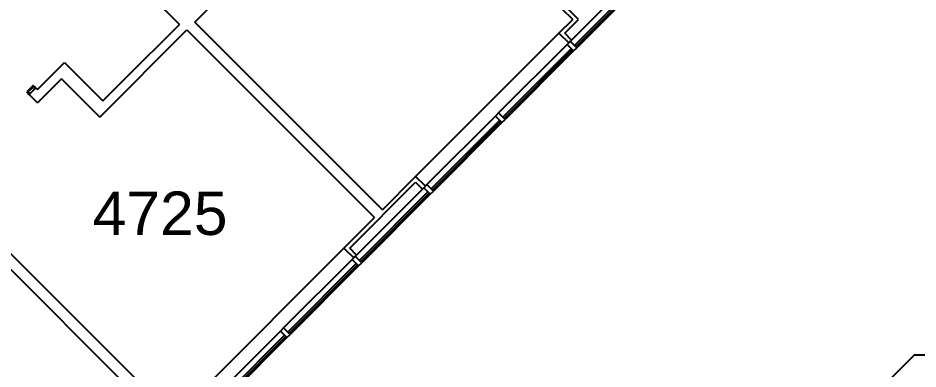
# Model space of a CAD drawing. Header units: inches. Extents: x -1050 to 5570, y -48 to 4302.
# Drawn here: x 718.9 to 1216.2, y 2834.5 to 3028.5 of the extents above; entities that cross this region are included whole.
import ezdxf

# ---------------------------------------------------------------- set-up
doc = ezdxf.new("R2010")
doc.units = ezdxf.units.IN
doc.header["$LTSCALE"] = 98
doc.header["$MEASUREMENT"] = 0
for name, color, linetype in [('A-ANNO-ROOM', 4, 'CONTINUOUS'), ('A-DOOR', 2, 'CONTINUOUS'), ('A-GLAZ', 2, 'CONTINUOUS'), ('A-WALL-FULL', 6, 'CONTINUOUS')]:
    doc.layers.add(name, color=color, linetype=linetype)
doc.styles.add('Arial', font='arial.ttf')

msp = doc.modelspace()

# ---------------------------------------------------------------- linework, layer by layer
at = {"layer": 'A-DOOR'}
for p, q in [((727.33, 2991.23), (723.71, 2987.6)), ((724.59, 2987.6), (727.33, 2990.34)), ((728.75, 2989.81), (727.33, 2991.23)), ((727.33, 2990.34), (728.3, 2989.37)), ((728.3, 2989.37), (728.75, 2989.81)), ((723.71, 2987.6), (725.12, 2986.19)), ((725.56, 2986.63), (724.59, 2987.6)), ((725.12, 2986.19), (725.56, 2986.63))]:
    msp.add_line(p, q, dxfattribs=at)
at = {"layer": 'A-GLAZ'}
for p, q in [((1024.8, 3016.29), (1054.15, 3045.63)), ((1057.15, 3044.04), (1026.39, 3013.28)), ((1027.1, 3012.57), (1057.86, 3043.33)), ((1027.63, 3012.04), (1058.39, 3042.8)), ((938.63, 2940.89), (1017.82, 3020.09)), ((1022.33, 3013.81), (984.5, 2975.98)), ((1024.63, 3011.51), (986.8, 2973.68)), ((987.5, 2972.97), (1025.33, 3010.8)), ((1025.86, 3010.27), (988.03, 2972.44)), ((1025.33, 3010.8), (1024.63, 3011.51)), ((1026.39, 3013.28), (1027.1, 3012.57)), ((982.73, 2974.21), (944.9, 2936.38)), ((985.03, 2971.91), (947.2, 2934.08)), ((947.91, 2933.38), (985.74, 2971.21)), ((986.27, 2970.68), (948.44, 2932.85)), ((985.74, 2971.21), (985.03, 2971.91)), ((986.8, 2973.68), (987.5, 2972.97)), ((942.43, 2933.91), (906.01, 2897.49)), ((945.43, 2932.32), (907.6, 2894.49)), ((908.31, 2893.78), (946.14, 2931.61)), ((946.67, 2931.08), (908.84, 2893.25)), ((946.14, 2931.61), (945.43, 2932.32)), ((947.2, 2934.08), (947.91, 2933.38)), ((819.83, 2822.1), (899.03, 2901.29)), ((903.54, 2895.02), (865.7, 2857.19)), ((905.83, 2892.72), (868, 2854.89)), ((868.71, 2854.18), (906.54, 2892.01)), ((907.07, 2891.48), (869.24, 2853.65)), ((906.54, 2892.01), (905.83, 2892.72)), ((907.6, 2894.49), (908.31, 2893.78)), ((863.94, 2855.42), (826.11, 2817.59)), ((868, 2854.89), (868.71, 2854.18)), ((866.24, 2853.12), (828.4, 2815.29)), ((829.11, 2814.58), (866.94, 2852.41)), ((867.47, 2851.88), (829.64, 2814.05)), ((866.94, 2852.41), (866.24, 2853.12))]:
    msp.add_line(p, q, dxfattribs=at)
at = {"layer": 'A-GLAZ', "extrusion": (0, 0, -1)}
for p, q in [((1024.1, 3015.58), (1022.33, 3013.81)), ((1027.63, 3012.04), (1024.1, 3015.58)), ((1022.33, 3013.81), (1025.86, 3010.27)), ((1025.86, 3010.27), (1027.63, 3012.04)), ((984.5, 2975.98), (982.73, 2974.21)), ((982.73, 2974.21), (986.27, 2970.68)), ((988.03, 2972.44), (984.5, 2975.98)), ((986.27, 2970.68), (988.03, 2972.44)), ((944.9, 2936.38), (943.13, 2934.61)), ((943.13, 2934.61), (946.67, 2931.08)), ((948.44, 2932.85), (944.9, 2936.38)), ((946.67, 2931.08), (948.44, 2932.85)), ((905.3, 2896.78), (903.54, 2895.02)), ((903.54, 2895.02), (907.07, 2891.48)), ((908.84, 2893.25), (905.3, 2896.78)), ((907.07, 2891.48), (908.84, 2893.25)), ((865.7, 2857.19), (863.94, 2855.42)), ((863.94, 2855.42), (867.47, 2851.88)), ((869.24, 2853.65), (865.7, 2857.19)), ((867.47, 2851.88), (869.24, 2853.65))]:
    msp.add_line(p, q, dxfattribs=at)
at = {"layer": 'A-WALL-FULL'}
for p, q in [((737.36, 3095.66), (808.07, 3024.95)), ((816.6, 3026.23), (864.91, 3074.53)), ((1028.6, 3027.68), (1012.69, 3043.59)), ((1012.69, 3040.41), (1025.41, 3027.68)), ((777.35, 2994.22), (808.07, 3024.95)), ((920.28, 2922.55), (816.6, 3026.23)), ((1017.82, 3020.09), (1025.41, 3027.68)), ((1021, 3020.09), (1028.6, 3027.68)), ((764.06, 2973.68), (812.27, 3021.9)), ((812.27, 3021.9), (915.95, 2918.22)), ((938.63, 2940.89), (1017.82, 3020.09)), ((1017.82, 3020.09), (1023.21, 3014.69)), ((1024.8, 3016.29), (1021, 3020.09)), ((1023.21, 3014.69), (1024.8, 3016.29)), ((729.63, 2988.93), (744.52, 3003.82)), ((744.52, 3003.82), (765.74, 2982.61)), ((742.84, 2994.89), (729.63, 2981.68)), ((764.06, 2973.68), (742.84, 2994.89)), ((765.74, 2982.61), (777.35, 2994.22)), ((725.12, 2986.19), (728.75, 2989.81)), ((728.75, 2989.81), (729.63, 2988.93)), ((725.12, 2986.19), (729.63, 2981.68)), ((920.28, 2922.55), (938.63, 2940.89)), ((944.02, 2935.5), (938.63, 2940.89)), ((902.21, 2901.29), (938.63, 2937.71)), ((938.63, 2937.71), (942.43, 2933.91)), ((942.43, 2933.91), (944.02, 2935.5)), ((788.41, 2824.61), (693.39, 2919.63)), ((689.06, 2915.3), (784.08, 2820.28)), ((899.03, 2901.29), (915.95, 2918.22)), ((819.83, 2822.1), (899.03, 2901.29)), ((899.03, 2901.29), (904.42, 2895.9)), ((906.01, 2897.49), (902.21, 2901.29)), ((904.42, 2895.9), (906.01, 2897.49)), ((1214.35, 2842.4), (172.57, 1800.62)), ((1214.35, 2842.4), (1832.33, 2842.4))]:
    msp.add_line(p, q, dxfattribs=at)

# ---------------------------------------------------------------- texts
at = {"layer": 'A-ANNO-ROOM', "style": 'Arial'}
msp.add_text('4725', height=24, dxfattribs=at).set_placement((760.12, 2908.58))

doc.saveas('drawing.dxf')
